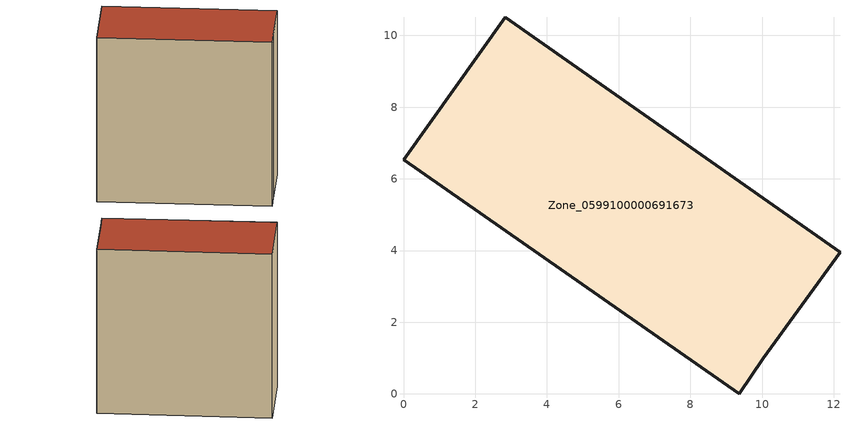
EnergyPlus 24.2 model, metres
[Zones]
Zone_0599100000691673
 floor ground (C_G): 0,6.53 2.84,10.51 12.17,3.95 10.04,1 9.36,0 z0
 wall outside (C_F): 2.84,10.51 0,6.53 9.36,0 10.04,1 12.17,3.95 2.84,10.51 z0:11.74
 roof outside (C_R): 12.17,3.95 2.84,10.51 0,6.53 9.36,0 10.04,1 z11.74
[BUILDING]
Pand.0599100000691673: North Axis=0; Terrain=City; Loads Convergence Tolerance Value=0.04; Temperature Convergence Tolerance Value=0.4; Solar Distribution=FullExterior; Maximum Number of Warmup Days=25; Minimum Number of Warmup Days=1
[Site:Location]
Rotterdam.The.Hague.AP_ZH_NLD Design_Conditions: Latitude=51.96; Longitude=4.45; Time Zone=1; Elevation=-4.5
[SITE:GROUNDTEMPERATURE:BUILDINGSURFACE]
18, 18, 18, 18, 18, 18, 18, 18, 18, 18, 18, 18
[MATERIAL] Thermal Absorptance=0.9; Solar Absorptance=0.7; Visible Absorptance=0.7
Name | Roughness | Thickness | Conductivity | Density | Specific Heat
G.TI.1946 | MediumSmooth | 0.15 | 1 | 540 | 1210
F.TI.1946 | Rough | 0.3 | 0.857143 | 1920 | 840
R.TI.1946 | MediumRough | 0.2 | 0.1 | 1500 | 1000
[CONSTRUCTION]
C_G: G.TI.1946
C_F: F.TI.1946
C_R: R.TI.1946
[ZONE]
Zone_0599100000691673: Type=1; Multiplier=1; Ceiling Height=Autocalculate; Volume=Autocalculate; Floor Area=autocalculate; Part of Total Floor Area=Yes
[ZONEINFILTRATION:DESIGNFLOWRATE]
Infil_Zone_0599100000691673: Zone or ZoneList or Space or SpaceList=Zone_0599100000691673; Schedule=AlwaysOn; Design Flow Rate Calculation Method=Flow/Area; Flow Rate per Floor Area=0.003; Constant Term Coefficient=1; Temperature Term Coefficient=0; Velocity Term Coefficient=0; Velocity Squared Term Coefficient=0
[HVACTEMPLATE:ZONE:IDEALLOADSAIRSYSTEM]
Zone_0599100000691673: Maximum Heating Supply Air Temperature=50; Minimum Cooling Supply Air Temperature=13; Maximum Heating Supply Air Humidity Ratio=0.0156; Minimum Cooling Supply Air Humidity Ratio=0.0077; Heating Limit=NoLimit; Cooling Limit=NoLimit; Dehumidification Control Type=ConstantSensibleHeatRatio; Cooling Sensible Heat Ratio=0.7; Dehumidification Setpoint=60; Humidification Control Type=None; Humidification Setpoint=30; Outdoor Air Method=None; Outdoor Air Flow Rate per Person=0.00944; Outdoor Air Flow Rate per Zone Floor Area=0; Outdoor Air Flow Rate per Zone=0; Demand Controlled Ventilation Type=None; Outdoor Air Economizer Type=NoEconomizer; Heat Recovery Type=None; Sensible Heat Recovery Effectiveness=0.7; Latent Heat Recovery Effectiveness=0.65
[ZONECONTROL:THERMOSTAT]
ThermostatControl_Zone_0599100000691673: Zone or ZoneList=Zone_0599100000691673; Control Type Schedule=DualSetpointControlType; Control 1=Thermostat_Zone_0599100000691673; Temperature Difference Between Cutout And Setpoint=0
[THERMOSTATSETPOINT:DUALSETPOINT]
Thermostat_Zone_0599100000691673: Heating Setpoint Temperature Schedule=HeatingSetpoint_Zone_0599100000691673; Cooling Setpoint Temperature Schedule=CoolingSetpoint_Zone_0599100000691673
[SCHEDULE:COMPACT]
HeatingSetpoint_Zone_0599100000691673: Through: 12/31, For: AllDays, Until: 24:00, 21
CoolingSetpoint_Zone_0599100000691673: Through: 12/31, For: AllDays, Until: 24:00, 24
DualSetpointControlType: Through: 12/31, For: AllDays, Until: 24:00, 4
AlwaysOn: Through: 12/31, For: AllDays, Until: 24:00, 1
